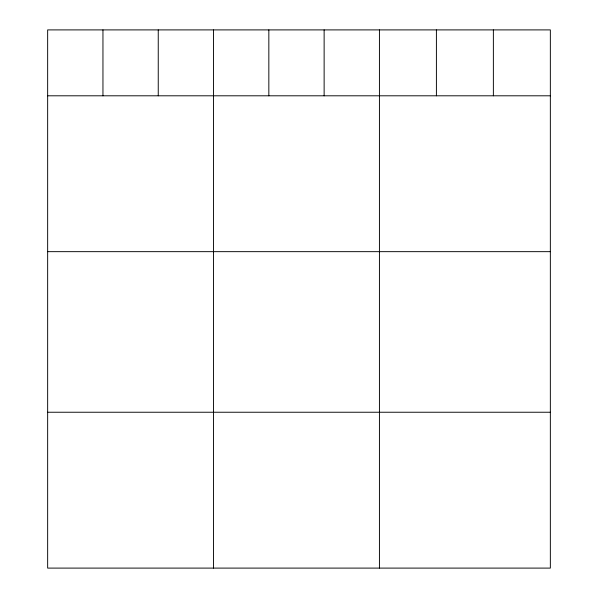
<?xml version="1.0" encoding="UTF-8"?>
<svg xmlns="http://www.w3.org/2000/svg" width="598" height="598" viewBox="0 0 598 598"><rect width="100%" height="100%" fill="white"/><g stroke="black" fill="none" stroke-linecap="round" stroke-linejoin="round"><path stroke-width="0.9" d="M550.347 95.8L550.347 568.1L47.653 568.1L47.653 29.9L550.347 29.9L550.347 95.8L47.653 95.8M47.653 251.661L550.347 251.661M47.653 412.239L550.347 412.239M493.372 29.9L493.372 95.8M436.405 29.9L436.405 95.8M379.431 29.9L379.431 568.1M324.131 29.9L324.131 95.8M268.838 29.9L268.838 95.8M213.546 29.9L213.546 568.1M158.246 29.9L158.246 95.8M102.953 29.9L102.953 95.8"/></g></svg>
